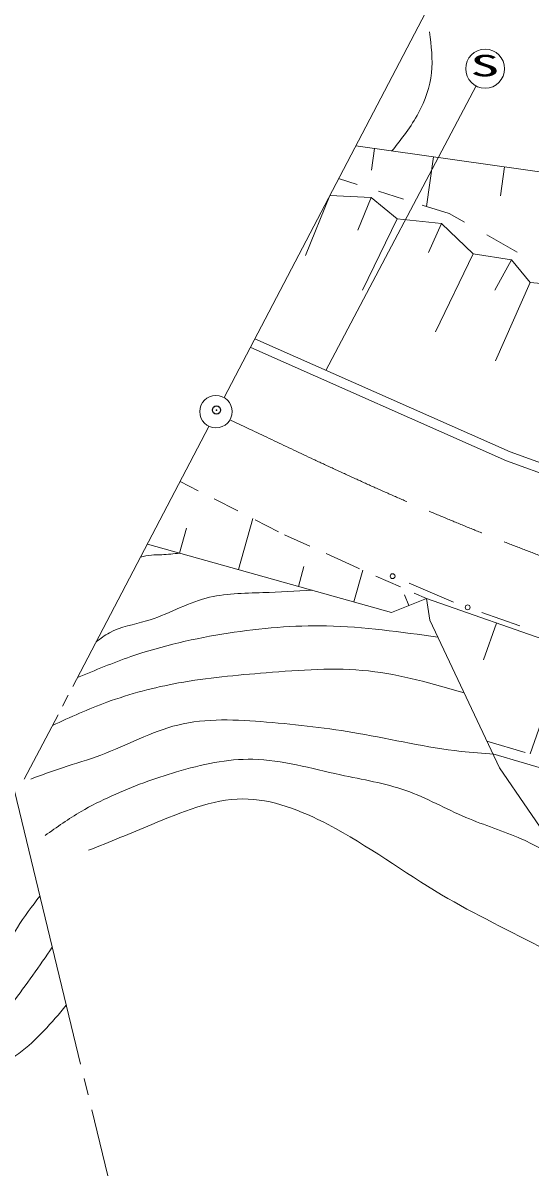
# Model space of a CAD drawing. Units: millimetres, scale not verified. Extents: x 40000 to 680000, y 20000 to 380000.
# Drawn here: x 364097 to 395382, y 248035 to 319026 of the extents above; entities that cross this region are included whole.
import ezdxf
from ezdxf.enums import TextEntityAlignment as Align

# ---------------------------------------------------------------- set-up
doc = ezdxf.new("R2010")
doc.units = ezdxf.units.MM
doc.header["$LTSCALE"] = 1000
doc.header["$PDMODE"] = 32
doc.header["$PDSIZE"] = 500
doc.linetypes.add('CHAIN', pattern=[18.5, 12, -1.5, 3.5, -1.5])
for name, color, linetype, lineweight in [('M-BGD', 7, 'Continuous', 13), ('M-BMK', 2, 'CHAIN', 13), ('M-BMK-SRVR', 3, 'Continuous', 13), ('M-STR-STRC', 7, 'Continuous', 13)]:
    doc.layers.add(name, color=color, linetype=linetype, lineweight=lineweight)
doc.layers.add('M-OTRS', color=6, linetype='Continuous')
doc.styles.add('ＭＳ ゴシック', font='')
doc.styles.get('ＭＳ ゴシック').set_extended_font_data('MS Gothic')

msp = doc.modelspace()

# ---------------------------------------------------------------- linework, layer by layer
at = {"layer": 'M-BGD'}
for p, q in [((384588, 311465), (398295, 309529)), ((385559, 309969), (385748, 311301)), ((388952, 307733), (389384, 310788)), ((393497, 308386), (393749, 310171)), ((384670, 309095), (383537, 309456)), ((382988, 308408), (381504, 304708)), ((382988, 308408), (385547, 308289)), ((385547, 308289), (384724, 306271)), ((385547, 308289), (387145, 306971)), ((387535, 308184), (385992, 308675)), ((390342, 307291), (388676, 307821)), ((387145, 306971), (385008, 302577)), ((387145, 306971), (389863, 306691)), ((389863, 306691), (389081, 304898)), ((389863, 306691), (391821, 304813)), ((391292, 306756), (390342, 307291)), ((394543, 304926), (392664, 305984)), ((391821, 304813), (389507, 300020)), ((391821, 304813), (394179, 304453)), ((394179, 304453), (393153, 302578)), ((394179, 304453), (395338, 303055)), ((395338, 303055), (393201, 298221)), ((395338, 303055), (397856, 302815)), ((394103, 292616), (378370, 299586)), ((393879, 292059), (378127, 299038)), ((405375, 288518), (394103, 292616)), ((405186, 287948), (393879, 292059)), ((373770, 290798), (374880, 290231)), ((375878, 289721), (377323, 288984)), ((378248, 288512), (377369, 285373)), ((378403, 288432), (379841, 287698)), ((374161, 287923), (373732, 286392)), ((380198, 287516), (381768, 286806)), ((386797, 282732), (371754, 286946)), ((382760, 286358), (384707, 285478)), ((381394, 285555), (381054, 284341)), ((384707, 285478), (384819, 285428)), ((385017, 285340), (384469, 283384)), ((385835, 284976), (387354, 284301)), ((390610, 283364), (387883, 284533)), ((388939, 283596), (386797, 282732)), ((387594, 283816), (387859, 283160)), ((388197, 283926), (388939, 283596)), ((388939, 283596), (389153, 282258)), ((388939, 283596), (406515, 277426)), ((394700, 281904), (392362, 282739)), ((389153, 282258), (393446, 273166)), ((392462, 279806), (393260, 282079)), ((395325, 274023), (397616, 280550)), ((392671, 274807), (395017, 274114)), ((404727, 270597), (393041, 274023)), ((393446, 273166), (399301, 264587))]:
    msp.add_line(p, q, dxfattribs=at)
for centre in [(386860, 284971), (391486, 283051)]:
    msp.add_circle(centre, 150, dxfattribs=at)
for points, knots in [([(386819, 311150), (387411, 311899), (388002, 312647), (388455, 313491), (388866, 314256), (389164, 315100), (389256, 315955), (389345, 316789), (389239, 317634), (389132, 318480)], [0, 0, 0, 0, 1, 1, 1, 2, 2, 2, 3, 3, 3, 3]), ([(373740, 286389), (373373, 286345), (373007, 286300), (372638, 286290), (372427, 286284), (372215, 286289), (372005, 286269), (371779, 286246), (371556, 286194), (371333, 286142)], [0, 0, 0, 0, 1, 1, 1, 2, 2, 2, 3, 3, 3, 3]), ([(381906, 284102), (380897, 284045), (379888, 283987), (378866, 283954), (377688, 283915), (376493, 283908), (375377, 283614), (374122, 283284), (372966, 282590), (371694, 282209), (370922, 281977), (370108, 281860), (369416, 281482), (369130, 281325), (368865, 281123), (368600, 280921)], [0, 0, 0, 0, 1, 1, 1, 2, 2, 2, 3, 3, 3, 4, 4, 4, 5, 5, 5, 5]), ([(389650, 281206), (387369, 281531), (385088, 281855), (382797, 281903), (380774, 281944), (378742, 281770), (376732, 281458), (374696, 281142), (372682, 280685), (370742, 280016), (369629, 279632), (368539, 279178), (367450, 278724)], [0, 0, 0, 0, 1, 1, 1, 2, 2, 2, 3, 3, 3, 4, 4, 4, 4]), ([(391268, 277779), (389321, 278347), (387373, 278915), (385385, 279130), (383302, 279354), (381174, 279191), (379062, 279018), (377248, 278869), (375446, 278713), (373664, 278389), (372170, 278118), (370690, 277729), (369264, 277205), (368122, 276786), (367014, 276281), (365907, 275776)], [0, 0, 0, 0, 1, 1, 1, 2, 2, 2, 3, 3, 3, 4, 4, 4, 5, 5, 5, 5]), ([(393097, 274007), (392424, 274054), (391750, 274101), (391080, 274175), (388954, 274410), (386860, 274916), (384757, 275284), (382890, 275611), (381016, 275828), (379099, 275986), (377259, 276137), (375379, 276233), (373627, 275801), (372001, 275399), (370486, 274543), (368894, 273951), (368114, 273662), (367315, 273435), (366528, 273175), (365869, 272957), (365219, 272714), (364568, 272472)], [0, 0, 0, 0, 1, 1, 1, 2, 2, 2, 3, 3, 3, 4, 4, 4, 5, 5, 5, 6, 6, 6, 7, 7, 7, 7]), ([(397355, 267438), (396521, 267914), (395688, 268390), (394815, 268777), (393695, 269275), (392510, 269626), (391376, 270108), (390129, 270637), (388943, 271323), (387678, 271771), (386386, 272229), (385011, 272438), (383648, 272732), (381844, 273122), (380059, 273660), (378249, 273693), (376678, 273722), (375087, 273371), (373553, 272916), (372181, 272510), (370853, 272022), (369560, 271437), (368917, 271146), (368283, 270832), (367674, 270475), (366907, 270027), (366182, 269511), (365456, 268996)], [0, 0, 0, 0, 1, 1, 1, 2, 2, 2, 3, 3, 3, 4, 4, 4, 5, 5, 5, 6, 6, 6, 7, 7, 7, 8, 8, 8, 9, 9, 9, 9]), ([(403904, 257482), (401395, 259033), (398887, 260584), (396277, 261971), (394140, 263106), (391936, 264132), (389871, 265353), (387532, 266737), (385373, 268371), (382890, 269670), (381230, 270538), (379425, 271256), (377636, 271253), (375735, 271249), (373850, 270430), (372023, 269669), (370708, 269121), (369422, 268603), (368137, 268086)], [0, 0, 0, 0, 1, 1, 1, 2, 2, 2, 3, 3, 3, 4, 4, 4, 5, 5, 5, 6, 6, 6, 6]), ([(366762, 258546), (365858, 257472), (364954, 256399), (363836, 255573), (362910, 254889), (361838, 254375), (360715, 254091), (359422, 253763), (358061, 253740), (356737, 253934), (355628, 254097), (354544, 254412), (353538, 254870), (351349, 255867), (349527, 257543), (347530, 258926), (345867, 260078), (344083, 261027), (342459, 262202), (340793, 263408), (339296, 264853), (337778, 266259), (336675, 267280), (335560, 268281), (334445, 269283)], [0, 0, 0, 0, 1, 1, 1, 2, 2, 2, 3, 3, 3, 4, 4, 4, 5, 5, 5, 6, 6, 6, 7, 7, 7, 8, 8, 8, 8]), ([(345693, 266461), (346767, 265388), (347841, 264315), (348994, 263334), (350229, 262283), (351554, 261337), (353024, 260599), (354843, 259686), (356883, 259091), (358926, 259377), (360073, 259537), (361221, 259974), (362020, 260744), (362756, 261453), (363196, 262443), (363747, 263335), (364167, 264015), (364651, 264638), (365135, 265261)], [0, 0, 0, 0, 1, 1, 1, 2, 2, 2, 3, 3, 3, 4, 4, 4, 5, 5, 5, 6, 6, 6, 6]), ([(365897, 262115), (365105, 260970), (364313, 259825), (363415, 258672), (362995, 258132), (362551, 257591), (361994, 257285), (361187, 256843), (360142, 256895), (359150, 256869), (358361, 256848), (357604, 256777), (356862, 256868), (355758, 257003), (354685, 257494), (353672, 258047), (351959, 258982), (350418, 260093), (348887, 261236), (347620, 262182), (346358, 263150), (345072, 264079), (344309, 264631), (343537, 265168), (342766, 265706)], [0, 0, 0, 0, 1, 1, 1, 2, 2, 2, 3, 3, 3, 4, 4, 4, 5, 5, 5, 6, 6, 6, 7, 7, 7, 8, 8, 8, 8])]:
    msp.add_open_spline(points, degree=3, knots=knots, dxfattribs=at)
at = {"layer": 'M-BMK'}
msp.add_open_spline([(376844, 294597), (380068, 293058), (383292, 291520), (386559, 290075), (389908, 288594), (393301, 287211), (396736, 285937), (402153, 283928), (407673, 282190), (413257, 280715), (417182, 279678), (421138, 278770), (425096, 277866), (429097, 276952), (433100, 276042), (437139, 275323), (441997, 274459), (446907, 273873), (451828, 273493), (455295, 273224), (458768, 273058), (462242, 272951), (465318, 272856), (468394, 272808), (471470, 272760)], degree=3, knots=[0, 0, 0, 0, 1, 1, 1, 2, 2, 2, 3, 3, 3, 4, 4, 4, 5, 5, 5, 6, 6, 6, 7, 7, 7, 8, 8, 8, 8], dxfattribs=at)
at = {"layer": 'M-BMK-SRVR'}
for p, q in [((390161, 322110), (376475, 295966)), ((375538, 294176), (367157, 278164)), ((361588, 279896), (367644, 254914)), ((366878, 277632), (366529, 276966)), ((366250, 276433), (364176, 272470)), ((367858, 254031), (368103, 253022)), ((368325, 252105), (369312, 248035))]:
    msp.add_line(p, q, dxfattribs=at)
msp.add_circle((375978, 295097), 1000, dxfattribs=at)
at = {"layer": 'M-OTRS'}
msp.add_point((376012, 295199), dxfattribs=at)
at = {"layer": 'M-STR-STRC'}
msp.add_line((392001, 315153), (382750, 297627), dxfattribs=at)
msp.add_circle((392561, 316214), 1200, dxfattribs=at)

# ---------------------------------------------------------------- texts
at = {"layer": 'M-STR-STRC', "style": 'ＭＳ ゴシック', "width": 2}
msp.add_text('S', height=1320, rotation=0.005, dxfattribs=at).set_placement((391642, 315351), align=Align.BOTTOM_LEFT)

doc.saveas('drawing.dxf')
